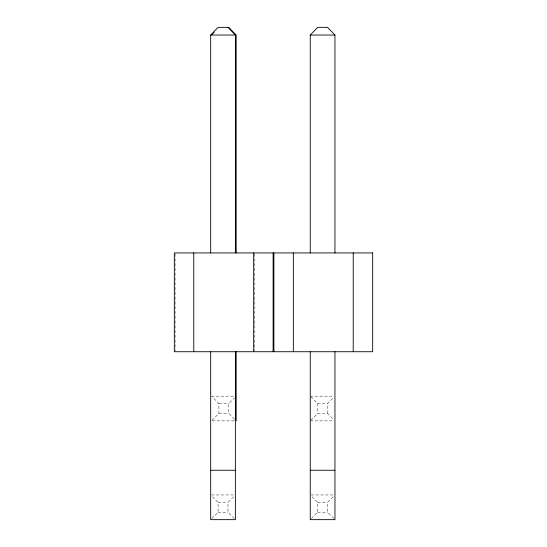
<?xml version="1.0" encoding="UTF-8"?>
<svg xmlns="http://www.w3.org/2000/svg" width="547" height="547" viewBox="0 0 547 547"><rect width="100%" height="100%" fill="white"/><g stroke="black" fill="none" stroke-linecap="round" stroke-linejoin="round"><path stroke-width="0.41" stroke-dasharray="2.73 2.05" d="M212.031 420.287L218.875 413.45L218.875 403.57L212.031 396.732M234.451 419.152L228.755 413.45L228.755 403.57L234.451 397.874M211.826 518.508L218.096 512.238L218.096 502.365L211.826 496.095M234.246 518.508L227.976 512.238L227.976 502.365L234.246 496.095M310.826 420.287L317.663 413.45L327.544 413.45L333.814 419.72M327.544 413.45L327.544 403.57L333.814 397.3M311.393 518.508L317.663 512.238L317.663 502.365L310.826 495.52M333.814 518.508L327.544 512.238L327.544 502.365L333.814 496.095M211.463 396.165L234.458 396.165M310.252 396.165L333.246 396.165M218.875 403.57L228.755 403.57M310.826 396.732L317.663 403.57L327.544 403.57M218.875 413.45L228.755 413.45M212.318 420.862L236.16 420.862M310.252 420.862L333.246 420.862M211.539 494.953L234.533 494.953M311.106 494.953L333.246 494.953M218.096 502.365L227.976 502.365M317.663 502.365L327.544 502.365M218.096 512.238L227.976 512.238M317.663 512.238L327.544 512.238M317.663 403.57L317.663 413.45M254.444 253.787L254.444 350.873M175.102 253.787L175.102 350.873"/><path stroke-width="0.82" d="M210.684 252.933L210.684 35.042L218.096 27.35L228.755 27.35L236.16 35.042L236.16 252.933M212.031 34.447L214.315 32.082M310.252 252.933L310.252 35.042L317.663 27.35L327.544 27.35L334.955 35.042L334.955 252.933M210.684 35.042L235.381 35.042L235.381 252.933M310.252 35.042L334.955 35.042M210.684 470.256L235.381 470.256M310.252 470.256L334.955 470.256M227.976 27.35L235.381 35.042M353.232 252.933L353.232 351.728M334.955 351.728L334.955 519.65L310.252 519.65L310.252 351.728M293.336 252.933L293.336 351.728M273.89 252.933L273.89 351.728M273.11 252.933L273.11 351.728M253.664 252.933L253.664 351.728M236.16 351.728L236.16 420.862M235.381 351.728L235.381 519.65L210.684 519.65L210.684 351.728M193.768 252.933L193.768 351.728M372.678 252.933L174.322 252.933L174.322 351.728L372.678 351.728L372.678 252.933"/></g></svg>
